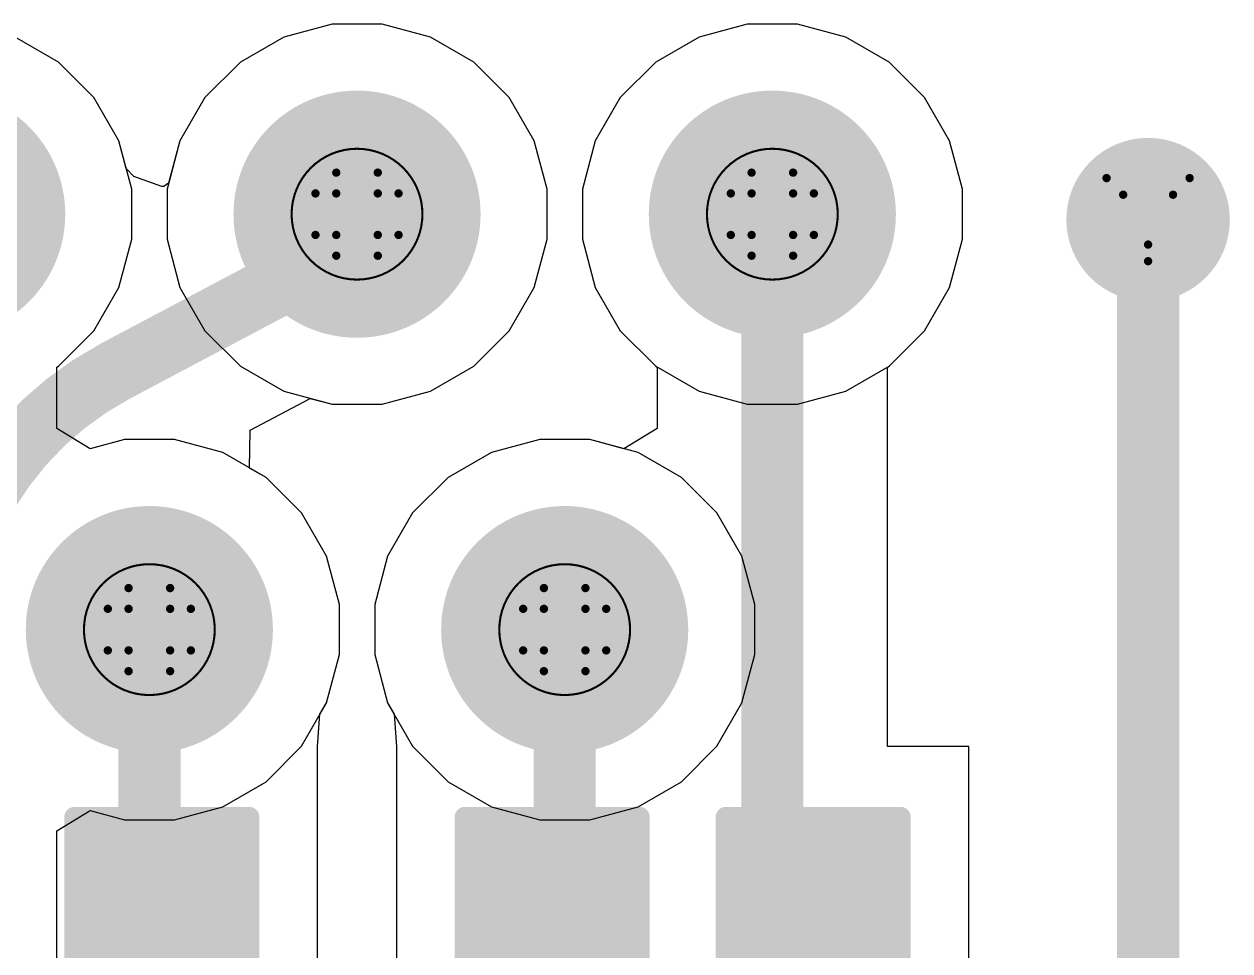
# Model space of a CAD drawing. Header units: inches. Extents: x 0 to 11.4, y 0 to 6.8.
# Drawn here: x 4.7441 to 5.0344, y 2.6878 to 2.9109 of the extents above; entities that cross this region are included whole.
import ezdxf

# ---------------------------------------------------------------- set-up
doc = ezdxf.new("R2010")
doc.units = ezdxf.units.IN
doc.header["$MEASUREMENT"] = 0
for name, color, linetype in [('Bottom Layer', 5, 'Continuous'), ('Bottom Overlay', 54, 'Continuous'), ('Bottom Paste', 16, 'Continuous'), ('Bottom Solder', 6, 'Continuous'), ('Dimension', 6, 'Continuous'), ('Drill Drawing', 1, 'Continuous'), ('Multi-Layer', 9, 'Continuous'), ('Pad Holes', 156, 'Continuous'), ('Top Layer', 1, 'Continuous'), ('Top Solder', 216, 'Continuous'), ('Via Holes', 16, 'Continuous')]:
    doc.layers.add(name, color=color, linetype=linetype)

# ---------------------------------------------------------------- blocks, each defined once
blk = doc.blocks.new('R___0603_B_9')
at = {"layer": 'Bottom Layer'}
for points in [[(-0.045, -0.0175), (-0.045, 0.0175), (-0.015, 0.0175), (-0.015, -0.0175)], [(0.015, -0.0175), (0.015, 0.0175), (0.045, 0.0175), (0.045, -0.0175)]]:
    blk.add_hatch(color=5, dxfattribs=at).paths.add_polyline_path(points)
at = {"layer": 'Bottom Paste'}
for points in [[(-0.045, -0.0175), (-0.045, 0.0175), (-0.015, 0.0175), (-0.015, -0.0175)], [(0.015, -0.0175), (0.015, 0.0175), (0.045, 0.0175), (0.045, -0.0175)]]:
    blk.add_hatch(color=16, dxfattribs=at).paths.add_polyline_path(points)
at = {"layer": 'Bottom Solder'}
for points in [[(-0.049, -0.0215), (-0.049, 0.0215), (-0.011, 0.0215), (-0.011, -0.0215)], [(0.011, -0.0215), (0.011, 0.0215), (0.049, 0.0215), (0.049, -0.0215)]]:
    blk.add_hatch(color=6, dxfattribs=at).paths.add_polyline_path(points)
at = {"layer": 'Bottom Overlay', "const_width": 0.005}
for points in [[(0.048, 0.021), (-0.048, 0.021)], [(-0.048, -0.021), (-0.048, 0.021)], [(0.048, -0.021), (0.048, 0.021)], [(0.048, -0.021), (-0.048, -0.021)]]:
    blk.add_lwpolyline(points, dxfattribs=at)
at = {"layer": 'Bottom Overlay', "const_width": 0.0025}
for points in [[(-0.04925, 0.021, 1), (-0.04675, 0.021, 1)], [(-0.04925, 0.021, 1), (-0.04675, 0.021, 1)], [(0.04675, 0.021, 1), (0.04925, 0.021, 1)], [(0.04675, 0.021, 1), (0.04925, 0.021, 1)], [(-0.04925, -0.021, 1), (-0.04675, -0.021, 1)], [(-0.04925, -0.021, 1), (-0.04675, -0.021, 1)], [(0.04675, -0.021, 1), (0.04925, -0.021, 1)], [(0.04675, -0.021, 1), (0.04925, -0.021, 1)]]:
    blk.add_lwpolyline(points, format="xyb", close=True, dxfattribs=at)
blk = doc.blocks.new('R___0603_B_12')
at = {"layer": 'Bottom Layer'}
for points in [[(-0.045, -0.0175), (-0.045, 0.0175), (-0.015, 0.0175), (-0.015, -0.0175)], [(0.015, -0.0175), (0.015, 0.0175), (0.045, 0.0175), (0.045, -0.0175)]]:
    blk.add_hatch(color=5, dxfattribs=at).paths.add_polyline_path(points)
at = {"layer": 'Bottom Paste'}
for points in [[(-0.045, -0.0175), (-0.045, 0.0175), (-0.015, 0.0175), (-0.015, -0.0175)], [(0.015, -0.0175), (0.015, 0.0175), (0.045, 0.0175), (0.045, -0.0175)]]:
    blk.add_hatch(color=16, dxfattribs=at).paths.add_polyline_path(points)
at = {"layer": 'Bottom Solder'}
for points in [[(-0.049, -0.0215), (-0.049, 0.0215), (-0.011, 0.0215), (-0.011, -0.0215)], [(0.011, -0.0215), (0.011, 0.0215), (0.049, 0.0215), (0.049, -0.0215)]]:
    blk.add_hatch(color=6, dxfattribs=at).paths.add_polyline_path(points)
at = {"layer": 'Bottom Overlay', "const_width": 0.005}
for points in [[(0.048, 0.021), (-0.048, 0.021)], [(-0.048, -0.021), (-0.048, 0.021)], [(0.048, -0.021), (0.048, 0.021)], [(0.048, -0.021), (-0.048, -0.021)]]:
    blk.add_lwpolyline(points, dxfattribs=at)
at = {"layer": 'Bottom Overlay', "const_width": 0.0025}
for points in [[(-0.04925, 0.021, 1), (-0.04675, 0.021, 1)], [(-0.04925, 0.021, 1), (-0.04675, 0.021, 1)], [(0.04675, 0.021, 1), (0.04925, 0.021, 1)], [(0.04675, 0.021, 1), (0.04925, 0.021, 1)], [(-0.04925, -0.021, 1), (-0.04675, -0.021, 1)], [(-0.04925, -0.021, 1), (-0.04675, -0.021, 1)], [(0.04675, -0.021, 1), (0.04925, -0.021, 1)], [(0.04675, -0.021, 1), (0.04925, -0.021, 1)]]:
    blk.add_lwpolyline(points, format="xyb", close=True, dxfattribs=at)
blk = doc.blocks.new('R___0603_B_14')
at = {"layer": 'Bottom Layer'}
for points in [[(-0.045, -0.0175), (-0.045, 0.0175), (-0.015, 0.0175), (-0.015, -0.0175)], [(0.015, -0.0175), (0.015, 0.0175), (0.045, 0.0175), (0.045, -0.0175)]]:
    blk.add_hatch(color=5, dxfattribs=at).paths.add_polyline_path(points)
at = {"layer": 'Bottom Paste'}
for points in [[(-0.045, -0.0175), (-0.045, 0.0175), (-0.015, 0.0175), (-0.015, -0.0175)], [(0.015, -0.0175), (0.015, 0.0175), (0.045, 0.0175), (0.045, -0.0175)]]:
    blk.add_hatch(color=16, dxfattribs=at).paths.add_polyline_path(points)
at = {"layer": 'Bottom Solder'}
for points in [[(-0.049, -0.0215), (-0.049, 0.0215), (-0.011, 0.0215), (-0.011, -0.0215)], [(0.011, -0.0215), (0.011, 0.0215), (0.049, 0.0215), (0.049, -0.0215)]]:
    blk.add_hatch(color=6, dxfattribs=at).paths.add_polyline_path(points)
at = {"layer": 'Bottom Overlay', "const_width": 0.005}
for points in [[(0.048, 0.021), (-0.048, 0.021)], [(-0.048, -0.021), (-0.048, 0.021)], [(0.048, -0.021), (0.048, 0.021)], [(0.048, -0.021), (-0.048, -0.021)]]:
    blk.add_lwpolyline(points, dxfattribs=at)
at = {"layer": 'Bottom Overlay', "const_width": 0.0025}
for points in [[(-0.04925, 0.021, 1), (-0.04675, 0.021, 1)], [(-0.04925, 0.021, 1), (-0.04675, 0.021, 1)], [(0.04675, 0.021, 1), (0.04925, 0.021, 1)], [(0.04675, 0.021, 1), (0.04925, 0.021, 1)], [(-0.04925, -0.021, 1), (-0.04675, -0.021, 1)], [(-0.04925, -0.021, 1), (-0.04675, -0.021, 1)], [(0.04675, -0.021, 1), (0.04925, -0.021, 1)], [(0.04675, -0.021, 1), (0.04925, -0.021, 1)]]:
    blk.add_lwpolyline(points, format="xyb", close=True, dxfattribs=at)
blk = doc.blocks.new('NE8FBV_C5_LED_56')
at = {"layer": 'Bottom Layer'}
h = blk.add_hatch(color=5, dxfattribs=at)
edge = h.paths.add_edge_path()
edge.add_arc((-0.0127952, -0.0535433), 0.025748, 0, 360)
h = blk.add_hatch(color=5, dxfattribs=at)
edge = h.paths.add_edge_path()
edge.add_arc((0.0872048, -0.0535433), 0.025748, 0, 360)
h = blk.add_hatch(color=5, dxfattribs=at)
edge = h.paths.add_edge_path()
edge.add_arc((0.1872048, -0.0535433), 0.025748, 0, 360)
h = blk.add_hatch(color=5, dxfattribs=at)
edge = h.paths.add_edge_path()
edge.add_arc((0.0372048, -0.1535433), 0.025748, 0, 360)
h = blk.add_hatch(color=5, dxfattribs=at)
edge = h.paths.add_edge_path()
edge.add_arc((0.1372048, -0.1535433), 0.025748, 0, 360)
at = {"layer": 'Bottom Solder'}
h = blk.add_hatch(color=6, dxfattribs=at)
edge = h.paths.add_edge_path()
edge.add_arc((-0.0127952, -0.0535433), 0.029748, 0, 360)
h = blk.add_hatch(color=6, dxfattribs=at)
edge = h.paths.add_edge_path()
edge.add_arc((0.0872048, -0.0535433), 0.029748, 0, 360)
h = blk.add_hatch(color=6, dxfattribs=at)
edge = h.paths.add_edge_path()
edge.add_arc((0.1872048, -0.0535433), 0.029748, 0, 360)
h = blk.add_hatch(color=6, dxfattribs=at)
edge = h.paths.add_edge_path()
edge.add_arc((0.0372048, -0.1535433), 0.029748, 0, 360)
h = blk.add_hatch(color=6, dxfattribs=at)
edge = h.paths.add_edge_path()
edge.add_arc((0.1372048, -0.1535433), 0.029748, 0, 360)
at = {"layer": 'Multi-Layer'}
h = blk.add_hatch(color=9, dxfattribs=at)
edge = h.paths.add_edge_path()
edge.add_arc((-0.0127952, -0.0535433), 0.025748, 0, 360)
h = blk.add_hatch(color=9, dxfattribs=at)
edge = h.paths.add_edge_path()
edge.add_arc((0.0872048, -0.0535433), 0.025748, 0, 360)
h = blk.add_hatch(color=9, dxfattribs=at)
edge = h.paths.add_edge_path()
edge.add_arc((0.1872048, -0.0535433), 0.025748, 0, 360)
h = blk.add_hatch(color=9, dxfattribs=at)
edge = h.paths.add_edge_path()
edge.add_arc((0.0372048, -0.1535433), 0.025748, 0, 360)
h = blk.add_hatch(color=9, dxfattribs=at)
edge = h.paths.add_edge_path()
edge.add_arc((0.1372048, -0.1535433), 0.025748, 0, 360)
at = {"layer": 'Pad Holes'}
h = blk.add_hatch(color=7, dxfattribs=at)
edge = h.paths.add_edge_path()
edge.add_arc((0.0872048, -0.0535433), 0.015748, 0, 360)
h = blk.add_hatch(color=7, dxfattribs=at)
edge = h.paths.add_edge_path()
edge.add_arc((0.1872048, -0.0535433), 0.015748, 0, 360)
h = blk.add_hatch(color=7, dxfattribs=at)
edge = h.paths.add_edge_path()
edge.add_arc((0.0372048, -0.1535433), 0.015748, 0, 360)
h = blk.add_hatch(color=7, dxfattribs=at)
edge = h.paths.add_edge_path()
edge.add_arc((0.1372048, -0.1535433), 0.015748, 0, 360)
at = {"layer": 'Top Layer'}
h = blk.add_hatch(color=1, dxfattribs=at)
edge = h.paths.add_edge_path()
edge.add_arc((-0.0127952, -0.0535433), 0.025748, 0, 360)
h = blk.add_hatch(color=1, dxfattribs=at)
edge = h.paths.add_edge_path()
edge.add_arc((0.0872048, -0.0535433), 0.025748, 0, 360)
h = blk.add_hatch(color=1, dxfattribs=at)
edge = h.paths.add_edge_path()
edge.add_arc((0.1872048, -0.0535433), 0.025748, 0, 360)
h = blk.add_hatch(color=1, dxfattribs=at)
edge = h.paths.add_edge_path()
edge.add_arc((0.0372048, -0.1535433), 0.025748, 0, 360)
h = blk.add_hatch(color=1, dxfattribs=at)
edge = h.paths.add_edge_path()
edge.add_arc((0.1372048, -0.1535433), 0.025748, 0, 360)
at = {"layer": 'Top Solder'}
h = blk.add_hatch(color=216, dxfattribs=at)
edge = h.paths.add_edge_path()
edge.add_arc((-0.0127952, -0.0535433), 0.029748, 0, 360)
h = blk.add_hatch(color=216, dxfattribs=at)
edge = h.paths.add_edge_path()
edge.add_arc((0.0872048, -0.0535433), 0.029748, 0, 360)
h = blk.add_hatch(color=216, dxfattribs=at)
edge = h.paths.add_edge_path()
edge.add_arc((0.1872048, -0.0535433), 0.029748, 0, 360)
h = blk.add_hatch(color=216, dxfattribs=at)
edge = h.paths.add_edge_path()
edge.add_arc((0.0372048, -0.1535433), 0.029748, 0, 360)
h = blk.add_hatch(color=216, dxfattribs=at)
edge = h.paths.add_edge_path()
edge.add_arc((0.1372048, -0.1535433), 0.029748, 0, 360)

msp = doc.modelspace()

# ---------------------------------------------------------------- hatches: boundary and pattern name
at = {"layer": 'Bottom Layer'}
h = msp.add_hatch(color=5, dxfattribs=at)
edge = h.paths.add_edge_path()
edge.add_arc((5.0146842, 2.8638425), 0.019685, 0, 360)
at = {"layer": 'Top Layer'}
h = msp.add_hatch(color=1, dxfattribs=at)
edge = h.paths.add_edge_path()
edge.add_arc((5.0146842, 2.8638425), 0.019685, 0, 360)
at = {"layer": 'Via Holes'}
h = msp.add_hatch(color=7, dxfattribs=at)
edge = h.paths.add_edge_path()
edge.add_arc((5.0146842, 2.8638425), 0.011811, 0, 360)

# ---------------------------------------------------------------- linework, layer by layer
at = {"layer": 'Bottom Layer'}
for p, q in [((4.8181898, 2.9109055), (4.8065545, 2.9077879)), ((4.8302354, 2.9109055), (4.8181898, 2.9109055)), ((4.8418707, 2.9077879), (4.8302354, 2.9109055)), ((4.9181898, 2.9109055), (4.9065545, 2.9077879)), ((4.9302354, 2.9109055), (4.9181898, 2.9109055)), ((4.9418707, 2.9077879), (4.9302354, 2.9109055)), ((4.7523026, 2.901765), (4.7418707, 2.9077879)), ((4.8065545, 2.9077879), (4.7961226, 2.901765)), ((4.8523026, 2.901765), (4.8418707, 2.9077879)), ((4.9065545, 2.9077879), (4.8961226, 2.901765)), ((4.9523026, 2.901765), (4.9418707, 2.9077879)), ((4.7608201, 2.8932475), (4.7523026, 2.901765)), ((4.7961226, 2.901765), (4.7876051, 2.8932475)), ((4.8608201, 2.8932475), (4.8523026, 2.901765)), ((4.8961226, 2.901765), (4.8876051, 2.8932475)), ((4.9608201, 2.8932475), (4.9523026, 2.901765)), ((4.766843, 2.8828156), (4.7608201, 2.8932475)), ((4.7876051, 2.8932475), (4.7815822, 2.8828156)), ((4.866843, 2.8828156), (4.8608201, 2.8932475)), ((4.8876051, 2.8932475), (4.8815822, 2.8828156)), ((4.966843, 2.8828156), (4.9608201, 2.8932475)), ((4.7699606, 2.8711803), (4.766843, 2.8828156)), ((4.7815822, 2.8828156), (4.7784646, 2.8711803)), ((4.8699606, 2.8711803), (4.866843, 2.8828156)), ((4.8815822, 2.8828156), (4.8784646, 2.8711803)), ((4.9699606, 2.8711803), (4.966843, 2.8828156)), ((4.7699606, 2.8591347), (4.7699606, 2.8711803)), ((4.7784646, 2.8711803), (4.7784646, 2.8591347)), ((4.8699606, 2.8591347), (4.8699606, 2.8711803)), ((4.8784646, 2.8711803), (4.8784646, 2.8591347)), ((4.9699606, 2.8591347), (4.9699606, 2.8711803)), ((4.766843, 2.8474994), (4.7699606, 2.8591347)), ((4.7784646, 2.8591347), (4.7815822, 2.8474994)), ((4.866843, 2.8474994), (4.8699606, 2.8591347)), ((4.8784646, 2.8591347), (4.8815822, 2.8474994)), ((4.966843, 2.8474994), (4.9699606, 2.8591347)), ((4.7608201, 2.8370675), (4.766843, 2.8474994)), ((4.7815822, 2.8474994), (4.7876051, 2.8370675)), ((4.8608201, 2.8370675), (4.866843, 2.8474994)), ((4.8815822, 2.8474994), (4.8876051, 2.8370675)), ((4.9608201, 2.8370675), (4.966843, 2.8474994)), ((4.7523026, 2.82855), (4.7608201, 2.8370675)), ((4.7876051, 2.8370675), (4.7961226, 2.82855)), ((4.8523026, 2.82855), (4.8608201, 2.8370675)), ((4.8876051, 2.8370675), (4.8961226, 2.82855)), ((4.9523026, 2.82855), (4.9608201, 2.8370675)), ((4.7519499, 2.8283464), (4.7523026, 2.82855)), ((4.7519499, 2.8135709), (4.7519499, 2.8283464)), ((4.7961226, 2.82855), (4.8065545, 2.8225271)), ((4.8418707, 2.8225271), (4.8523026, 2.82855)), ((4.8961226, 2.82855), (4.8964753, 2.8283464)), ((4.8964753, 2.8283464), (4.8964753, 2.8135709)), ((4.9519499, 2.8283464), (4.9523026, 2.82855)), ((4.9519499, 2.737), (4.9519499, 2.8283464)), ((4.8065545, 2.8225271), (4.8181898, 2.8194095)), ((4.8302354, 2.8194095), (4.8418707, 2.8225271)), ((4.8181898, 2.8194095), (4.8302354, 2.8194095)), ((4.75995, 2.8086977), (4.7519499, 2.8135709)), ((4.8964753, 2.8135709), (4.8884752, 2.8086977)), ((4.7681898, 2.8109055), (4.75995, 2.8086977)), ((4.7802354, 2.8109055), (4.7681898, 2.8109055)), ((4.7918707, 2.8077879), (4.7802354, 2.8109055)), ((4.8681898, 2.8109055), (4.8565545, 2.8077879)), ((4.8802354, 2.8109055), (4.8681898, 2.8109055)), ((4.8884752, 2.8086977), (4.8802354, 2.8109055)), ((4.8023026, 2.801765), (4.7918707, 2.8077879)), ((4.8565545, 2.8077879), (4.8461226, 2.801765)), ((4.8108201, 2.7932475), (4.8023026, 2.801765)), ((4.8461226, 2.801765), (4.8376051, 2.7932475)), ((4.816843, 2.7828156), (4.8108201, 2.7932475)), ((4.8376051, 2.7932475), (4.8315822, 2.7828156)), ((4.8199606, 2.7711803), (4.816843, 2.7828156)), ((4.8315822, 2.7828156), (4.8284646, 2.7711803)), ((4.8199606, 2.7591347), (4.8199606, 2.7711803)), ((4.8284646, 2.7711803), (4.8284646, 2.7591347)), ((4.816843, 2.7474994), (4.8199606, 2.7591347)), ((4.8284646, 2.7591347), (4.8315822, 2.7474994)), ((4.8152673, 2.7447703), (4.816843, 2.7474994)), ((4.8315822, 2.7474994), (4.8331579, 2.7447703)), ((4.8147127, 2.737), (4.8152673, 2.7447703)), ((4.8331579, 2.7447703), (4.8337125, 2.737)), ((4.8147126, 2.7369998), (4.8147128, 2.737)), ((4.8147126, 2.667), (4.8147126, 2.7369998)), ((4.8147128, 2.737), (4.8147127, 2.737)), ((4.8337125, 2.737), (4.8337124, 2.7369999)), ((4.8337124, 2.7369999), (4.8337126, 2.7369998)), ((4.8337126, 2.7369998), (4.8337126, 2.667)), ((4.9715551, 2.737), (4.9519499, 2.737)), ((4.9715551, 2.667), (4.9715551, 2.737))]:
    msp.add_line(p, q, dxfattribs=at)
at = {"layer": 'Bottom Layer', "const_width": 0.015}
for points in [[(4.9242126, 2.7118425), (4.9242126, 2.8651575)], [(5.0146842, 2.6449999), (5.0146842, 2.8638425)], [(4.7742126, 2.705), (4.7742126, 2.7651575)], [(4.8742126, 2.705), (4.8742126, 2.7651575)], [(4.9242126, 2.7118425), (4.9340551, 2.702)], [(4.7742126, 2.705), (4.7772126, 2.702)], [(4.8712126, 2.702), (4.8742126, 2.705)]]:
    msp.add_lwpolyline(points, dxfattribs=at)
at = {"layer": 'Bottom Layer', "const_width": 0.0075}
for points in [[(4.9204626, 2.8651575, 1), (4.9279626, 2.8651575, 1)], [(5.0109342, 2.8638425, 1), (5.0184342, 2.8638425, 1)], [(4.7704626, 2.7651575, 1), (4.7779626, 2.7651575, 1)], [(4.8704626, 2.7651575, 1), (4.8779626, 2.7651575, 1)], [(4.9204626, 2.7118425, 1), (4.9279626, 2.7118425, 1)], [(4.9204626, 2.7118425, 1), (4.9279626, 2.7118425, 1)], [(4.7704626, 2.705, 1), (4.7779626, 2.705, 1)], [(4.7704626, 2.705, 1), (4.7779626, 2.705, 1)], [(4.8704626, 2.705, 1), (4.8779626, 2.705, 1)], [(4.8704626, 2.705, 1), (4.8779626, 2.705, 1)], [(4.7734626, 2.702, 1), (4.7809626, 2.702, 1)], [(4.8674626, 2.702, 1), (4.8749626, 2.702, 1)], [(4.9303051, 2.702, 1), (4.9378051, 2.702, 1)]]:
    msp.add_lwpolyline(points, format="xyb", close=True, dxfattribs=at)
at = {"layer": 'Dimension'}
for points, const_width in [([(4.8399606, 2.8651575, 1), (4.8084646, 2.8651575, 1)], 0.0005), ([(4.9399606, 2.8651575, 1), (4.9084646, 2.8651575, 1)], 0.0005), ([(4.8083396, 2.8651575, 1), (4.8085896, 2.8651575, 1)], 0.00025), ([(4.8398356, 2.8651575, 1), (4.8400856, 2.8651575, 1)], 0.00025), ([(4.9083396, 2.8651575, 1), (4.9085896, 2.8651575, 1)], 0.00025), ([(4.9398356, 2.8651575, 1), (4.9400856, 2.8651575, 1)], 0.00025), ([(4.7899606, 2.7651575, 1), (4.7584646, 2.7651575, 1)], 0.0005), ([(4.8899606, 2.7651575, 1), (4.8584646, 2.7651575, 1)], 0.0005), ([(4.7583396, 2.7651575, 1), (4.7585896, 2.7651575, 1)], 0.00025), ([(4.7898356, 2.7651575, 1), (4.7900856, 2.7651575, 1)], 0.00025), ([(4.8583396, 2.7651575, 1), (4.8585896, 2.7651575, 1)], 0.00025), ([(4.8898356, 2.7651575, 1), (4.8900856, 2.7651575, 1)], 0.00025)]:
    msp.add_lwpolyline(points, format="xyb", close=True, dxfattribs=dict(at, const_width=const_width))
at = {"layer": 'Drill Drawing', "const_width": 0.002}
for points in [[(4.8192126, 2.8701575), (4.8192126, 2.8751575)], [(4.8192126, 2.8751575), (4.8292126, 2.8751575)], [(4.8292126, 2.8701575), (4.8292126, 2.8751575)], [(4.9192126, 2.8701575), (4.9192126, 2.8751575)], [(4.9192126, 2.8751575), (4.9292126, 2.8751575)], [(4.9292126, 2.8701575), (4.9292126, 2.8751575)], [(5.0046842, 2.8738425), (5.0246842, 2.8738425)], [(5.0046842, 2.8738425), (5.0146842, 2.8538425)], [(5.0146842, 2.8538425), (5.0246842, 2.8738425)], [(4.8142126, 2.8601575), (4.8142126, 2.8701575)], [(4.8142126, 2.8701575), (4.8192126, 2.8701575)], [(4.8292126, 2.8701575), (4.8342126, 2.8701575)], [(4.8342126, 2.8601575), (4.8342126, 2.8701575)], [(4.9142126, 2.8601575), (4.9142126, 2.8701575)], [(4.9142126, 2.8701575), (4.9192126, 2.8701575)], [(4.9292126, 2.8701575), (4.9342126, 2.8701575)], [(4.9342126, 2.8601575), (4.9342126, 2.8701575)], [(5.0086842, 2.8698425), (5.0206842, 2.8698425)], [(5.0086842, 2.8698425), (5.0146842, 2.8578425)], [(5.0146842, 2.8578425), (5.0206842, 2.8698425)], [(4.8142126, 2.8601575), (4.8192126, 2.8601575)], [(4.8192126, 2.8551575), (4.8192126, 2.8601575)], [(4.8292126, 2.8601575), (4.8342126, 2.8601575)], [(4.8292126, 2.8551575), (4.8292126, 2.8601575)], [(4.9142126, 2.8601575), (4.9192126, 2.8601575)], [(4.9192126, 2.8551575), (4.9192126, 2.8601575)], [(4.9292126, 2.8601575), (4.9342126, 2.8601575)], [(4.9292126, 2.8551575), (4.9292126, 2.8601575)], [(4.8192126, 2.8551575), (4.8292126, 2.8551575)], [(4.9192126, 2.8551575), (4.9292126, 2.8551575)], [(4.7692126, 2.7701575), (4.7692126, 2.7751575)], [(4.7692126, 2.7751575), (4.7792126, 2.7751575)], [(4.7792126, 2.7701575), (4.7792126, 2.7751575)], [(4.8692126, 2.7701575), (4.8692126, 2.7751575)], [(4.8692126, 2.7751575), (4.8792126, 2.7751575)], [(4.8792126, 2.7701575), (4.8792126, 2.7751575)], [(4.7642126, 2.7601575), (4.7642126, 2.7701575)], [(4.7642126, 2.7701575), (4.7692126, 2.7701575)], [(4.7792126, 2.7701575), (4.7842126, 2.7701575)], [(4.7842126, 2.7601575), (4.7842126, 2.7701575)], [(4.8642126, 2.7601575), (4.8642126, 2.7701575)], [(4.8642126, 2.7701575), (4.8692126, 2.7701575)], [(4.8792126, 2.7701575), (4.8842126, 2.7701575)], [(4.8842126, 2.7601575), (4.8842126, 2.7701575)], [(4.7642126, 2.7601575), (4.7692126, 2.7601575)], [(4.7692126, 2.7551575), (4.7692126, 2.7601575)], [(4.7792126, 2.7601575), (4.7842126, 2.7601575)], [(4.7792126, 2.7551575), (4.7792126, 2.7601575)], [(4.8642126, 2.7601575), (4.8692126, 2.7601575)], [(4.8692126, 2.7551575), (4.8692126, 2.7601575)], [(4.8792126, 2.7601575), (4.8842126, 2.7601575)], [(4.8792126, 2.7551575), (4.8792126, 2.7601575)], [(4.7692126, 2.7551575), (4.7792126, 2.7551575)], [(4.8692126, 2.7551575), (4.8792126, 2.7551575)]]:
    msp.add_lwpolyline(points, dxfattribs=at)
at = {"layer": 'Drill Drawing', "const_width": 0.001}
for points in [[(4.8187126, 2.8751575, 1), (4.8197126, 2.8751575, 1)], [(4.8187126, 2.8751575, 1), (4.8197126, 2.8751575, 1)], [(4.8287126, 2.8751575, 1), (4.8297126, 2.8751575, 1)], [(4.8287126, 2.8751575, 1), (4.8297126, 2.8751575, 1)], [(4.9187126, 2.8751575, 1), (4.9197126, 2.8751575, 1)], [(4.9187126, 2.8751575, 1), (4.9197126, 2.8751575, 1)], [(4.9287126, 2.8751575, 1), (4.9297126, 2.8751575, 1)], [(4.9287126, 2.8751575, 1), (4.9297126, 2.8751575, 1)], [(5.0041842, 2.8738425, 1), (5.0051842, 2.8738425, 1)], [(5.0041842, 2.8738425, 1), (5.0051842, 2.8738425, 1)], [(5.0241842, 2.8738425, 1), (5.0251842, 2.8738425, 1)], [(5.0241842, 2.8738425, 1), (5.0251842, 2.8738425, 1)], [(4.8137126, 2.8701575, 1), (4.8147126, 2.8701575, 1)], [(4.8137126, 2.8701575, 1), (4.8147126, 2.8701575, 1)], [(4.8187126, 2.8701575, 1), (4.8197126, 2.8701575, 1)], [(4.8187126, 2.8701575, 1), (4.8197126, 2.8701575, 1)], [(4.8287126, 2.8701575, 1), (4.8297126, 2.8701575, 1)], [(4.8287126, 2.8701575, 1), (4.8297126, 2.8701575, 1)], [(4.8337126, 2.8701575, 1), (4.8347126, 2.8701575, 1)], [(4.8337126, 2.8701575, 1), (4.8347126, 2.8701575, 1)], [(4.9137126, 2.8701575, 1), (4.9147126, 2.8701575, 1)], [(4.9137126, 2.8701575, 1), (4.9147126, 2.8701575, 1)], [(4.9187126, 2.8701575, 1), (4.9197126, 2.8701575, 1)], [(4.9187126, 2.8701575, 1), (4.9197126, 2.8701575, 1)], [(4.9287126, 2.8701575, 1), (4.9297126, 2.8701575, 1)], [(4.9287126, 2.8701575, 1), (4.9297126, 2.8701575, 1)], [(4.9337126, 2.8701575, 1), (4.9347126, 2.8701575, 1)], [(4.9337126, 2.8701575, 1), (4.9347126, 2.8701575, 1)], [(5.0081842, 2.8698425, 1), (5.0091842, 2.8698425, 1)], [(5.0081842, 2.8698425, 1), (5.0091842, 2.8698425, 1)], [(5.0201842, 2.8698425, 1), (5.0211842, 2.8698425, 1)], [(5.0201842, 2.8698425, 1), (5.0211842, 2.8698425, 1)], [(4.8137126, 2.8601575, 1), (4.8147126, 2.8601575, 1)], [(4.8137126, 2.8601575, 1), (4.8147126, 2.8601575, 1)], [(4.8187126, 2.8601575, 1), (4.8197126, 2.8601575, 1)], [(4.8187126, 2.8601575, 1), (4.8197126, 2.8601575, 1)], [(4.8287126, 2.8601575, 1), (4.8297126, 2.8601575, 1)], [(4.8287126, 2.8601575, 1), (4.8297126, 2.8601575, 1)], [(4.8337126, 2.8601575, 1), (4.8347126, 2.8601575, 1)], [(4.8337126, 2.8601575, 1), (4.8347126, 2.8601575, 1)], [(4.9137126, 2.8601575, 1), (4.9147126, 2.8601575, 1)], [(4.9137126, 2.8601575, 1), (4.9147126, 2.8601575, 1)], [(4.9187126, 2.8601575, 1), (4.9197126, 2.8601575, 1)], [(4.9187126, 2.8601575, 1), (4.9197126, 2.8601575, 1)], [(4.9287126, 2.8601575, 1), (4.9297126, 2.8601575, 1)], [(4.9287126, 2.8601575, 1), (4.9297126, 2.8601575, 1)], [(4.9337126, 2.8601575, 1), (4.9347126, 2.8601575, 1)], [(4.9337126, 2.8601575, 1), (4.9347126, 2.8601575, 1)], [(5.0141842, 2.8578425, 1), (5.0151842, 2.8578425, 1)], [(5.0141842, 2.8578425, 1), (5.0151842, 2.8578425, 1)], [(4.8187126, 2.8551575, 1), (4.8197126, 2.8551575, 1)], [(4.8187126, 2.8551575, 1), (4.8197126, 2.8551575, 1)], [(4.8287126, 2.8551575, 1), (4.8297126, 2.8551575, 1)], [(4.8287126, 2.8551575, 1), (4.8297126, 2.8551575, 1)], [(4.9187126, 2.8551575, 1), (4.9197126, 2.8551575, 1)], [(4.9187126, 2.8551575, 1), (4.9197126, 2.8551575, 1)], [(4.9287126, 2.8551575, 1), (4.9297126, 2.8551575, 1)], [(4.9287126, 2.8551575, 1), (4.9297126, 2.8551575, 1)], [(5.0141842, 2.8538425, 1), (5.0151842, 2.8538425, 1)], [(5.0141842, 2.8538425, 1), (5.0151842, 2.8538425, 1)], [(4.7687126, 2.7751575, 1), (4.7697126, 2.7751575, 1)], [(4.7687126, 2.7751575, 1), (4.7697126, 2.7751575, 1)], [(4.7787126, 2.7751575, 1), (4.7797126, 2.7751575, 1)], [(4.7787126, 2.7751575, 1), (4.7797126, 2.7751575, 1)], [(4.8687126, 2.7751575, 1), (4.8697126, 2.7751575, 1)], [(4.8687126, 2.7751575, 1), (4.8697126, 2.7751575, 1)], [(4.8787126, 2.7751575, 1), (4.8797126, 2.7751575, 1)], [(4.8787126, 2.7751575, 1), (4.8797126, 2.7751575, 1)], [(4.7637126, 2.7701575, 1), (4.7647126, 2.7701575, 1)], [(4.7637126, 2.7701575, 1), (4.7647126, 2.7701575, 1)], [(4.7687126, 2.7701575, 1), (4.7697126, 2.7701575, 1)], [(4.7687126, 2.7701575, 1), (4.7697126, 2.7701575, 1)], [(4.7787126, 2.7701575, 1), (4.7797126, 2.7701575, 1)], [(4.7787126, 2.7701575, 1), (4.7797126, 2.7701575, 1)], [(4.7837126, 2.7701575, 1), (4.7847126, 2.7701575, 1)], [(4.7837126, 2.7701575, 1), (4.7847126, 2.7701575, 1)], [(4.8637126, 2.7701575, 1), (4.8647126, 2.7701575, 1)], [(4.8637126, 2.7701575, 1), (4.8647126, 2.7701575, 1)], [(4.8687126, 2.7701575, 1), (4.8697126, 2.7701575, 1)], [(4.8687126, 2.7701575, 1), (4.8697126, 2.7701575, 1)], [(4.8787126, 2.7701575, 1), (4.8797126, 2.7701575, 1)], [(4.8787126, 2.7701575, 1), (4.8797126, 2.7701575, 1)], [(4.8837126, 2.7701575, 1), (4.8847126, 2.7701575, 1)], [(4.8837126, 2.7701575, 1), (4.8847126, 2.7701575, 1)], [(4.7637126, 2.7601575, 1), (4.7647126, 2.7601575, 1)], [(4.7637126, 2.7601575, 1), (4.7647126, 2.7601575, 1)], [(4.7687126, 2.7601575, 1), (4.7697126, 2.7601575, 1)], [(4.7687126, 2.7601575, 1), (4.7697126, 2.7601575, 1)], [(4.7787126, 2.7601575, 1), (4.7797126, 2.7601575, 1)], [(4.7787126, 2.7601575, 1), (4.7797126, 2.7601575, 1)], [(4.7837126, 2.7601575, 1), (4.7847126, 2.7601575, 1)], [(4.7837126, 2.7601575, 1), (4.7847126, 2.7601575, 1)], [(4.8637126, 2.7601575, 1), (4.8647126, 2.7601575, 1)], [(4.8637126, 2.7601575, 1), (4.8647126, 2.7601575, 1)], [(4.8687126, 2.7601575, 1), (4.8697126, 2.7601575, 1)], [(4.8687126, 2.7601575, 1), (4.8697126, 2.7601575, 1)], [(4.8787126, 2.7601575, 1), (4.8797126, 2.7601575, 1)], [(4.8787126, 2.7601575, 1), (4.8797126, 2.7601575, 1)], [(4.8837126, 2.7601575, 1), (4.8847126, 2.7601575, 1)], [(4.8837126, 2.7601575, 1), (4.8847126, 2.7601575, 1)], [(4.7687126, 2.7551575, 1), (4.7697126, 2.7551575, 1)], [(4.7687126, 2.7551575, 1), (4.7697126, 2.7551575, 1)], [(4.7787126, 2.7551575, 1), (4.7797126, 2.7551575, 1)], [(4.7787126, 2.7551575, 1), (4.7797126, 2.7551575, 1)], [(4.8687126, 2.7551575, 1), (4.8697126, 2.7551575, 1)], [(4.8687126, 2.7551575, 1), (4.8697126, 2.7551575, 1)], [(4.8787126, 2.7551575, 1), (4.8797126, 2.7551575, 1)], [(4.8787126, 2.7551575, 1), (4.8797126, 2.7551575, 1)]]:
    msp.add_lwpolyline(points, format="xyb", close=True, dxfattribs=at)
at = {"layer": 'Top Layer'}
for p, q in [((4.8181898, 2.9109055), (4.8065545, 2.9077879)), ((4.8302354, 2.9109055), (4.8181898, 2.9109055)), ((4.8418707, 2.9077879), (4.8302354, 2.9109055)), ((4.9181898, 2.9109055), (4.9065545, 2.9077879)), ((4.9302354, 2.9109055), (4.9181898, 2.9109055)), ((4.9418707, 2.9077879), (4.9302354, 2.9109055)), ((4.7523026, 2.901765), (4.7418707, 2.9077879)), ((4.8065545, 2.9077879), (4.7961226, 2.901765)), ((4.8523026, 2.901765), (4.8418707, 2.9077879)), ((4.9065545, 2.9077879), (4.8961226, 2.901765)), ((4.9523026, 2.901765), (4.9418707, 2.9077879)), ((4.7608201, 2.8932475), (4.7523026, 2.901765)), ((4.7961226, 2.901765), (4.7876051, 2.8932475)), ((4.8608201, 2.8932475), (4.8523026, 2.901765)), ((4.8961226, 2.901765), (4.8876051, 2.8932475)), ((4.9608201, 2.8932475), (4.9523026, 2.901765)), ((4.766843, 2.8828156), (4.7608201, 2.8932475)), ((4.7876051, 2.8932475), (4.7815822, 2.8828156)), ((4.866843, 2.8828156), (4.8608201, 2.8932475)), ((4.8876051, 2.8932475), (4.8815822, 2.8828156)), ((4.966843, 2.8828156), (4.9608201, 2.8932475)), ((4.768628, 2.8761536), (4.766843, 2.8828156)), ((4.7815822, 2.8828156), (4.7788466, 2.8726061)), ((4.8699606, 2.8711803), (4.866843, 2.8828156)), ((4.8815822, 2.8828156), (4.8784646, 2.8711803)), ((4.9699606, 2.8711803), (4.966843, 2.8828156)), ((4.7704815, 2.8741895), (4.768628, 2.8761536)), ((4.777216, 2.8717976), (4.7704815, 2.8741895)), ((4.7776883, 2.8718377), (4.777216, 2.8717976)), ((4.7788466, 2.8726061), (4.7776883, 2.8718377)), ((4.8699606, 2.8591347), (4.8699606, 2.8711803)), ((4.8784646, 2.8711803), (4.8784646, 2.8591347)), ((4.9699606, 2.8591347), (4.9699606, 2.8711803)), ((4.866843, 2.8474994), (4.8699606, 2.8591347)), ((4.8784646, 2.8591347), (4.8815822, 2.8474994)), ((4.966843, 2.8474994), (4.9699606, 2.8591347)), ((4.8608201, 2.8370675), (4.866843, 2.8474994)), ((4.8815822, 2.8474994), (4.8876051, 2.8370675)), ((4.9608201, 2.8370675), (4.966843, 2.8474994)), ((4.8523026, 2.82855), (4.8608201, 2.8370675)), ((4.8876051, 2.8370675), (4.8961226, 2.82855)), ((4.9523026, 2.82855), (4.9608201, 2.8370675)), ((4.8418707, 2.8225271), (4.8523026, 2.82855)), ((4.8961226, 2.82855), (4.9065545, 2.8225271)), ((4.9418707, 2.8225271), (4.9523026, 2.82855)), ((4.8302354, 2.8194095), (4.8418707, 2.8225271)), ((4.9065545, 2.8225271), (4.9181898, 2.8194095)), ((4.9302354, 2.8194095), (4.9418707, 2.8225271)), ((4.7984978, 2.8131994), (4.8128942, 2.8208284)), ((4.8128942, 2.8208284), (4.8181898, 2.8194095)), ((4.8181898, 2.8194095), (4.8302354, 2.8194095)), ((4.9181898, 2.8194095), (4.9302354, 2.8194095)), ((4.7983318, 2.8040575), (4.7984978, 2.8131994)), ((4.8681898, 2.8109055), (4.8565545, 2.8077879)), ((4.8802354, 2.8109055), (4.8681898, 2.8109055)), ((4.8918707, 2.8077879), (4.8802354, 2.8109055)), ((4.8565545, 2.8077879), (4.8461226, 2.801765)), ((4.9023026, 2.801765), (4.8918707, 2.8077879)), ((4.8023026, 2.801765), (4.7983318, 2.8040575)), ((4.8108201, 2.7932475), (4.8023026, 2.801765)), ((4.8461226, 2.801765), (4.8376051, 2.7932475)), ((4.9108201, 2.7932475), (4.9023026, 2.801765)), ((4.816843, 2.7828156), (4.8108201, 2.7932475)), ((4.8376051, 2.7932475), (4.8315822, 2.7828156)), ((4.916843, 2.7828156), (4.9108201, 2.7932475)), ((4.8199606, 2.7711803), (4.816843, 2.7828156)), ((4.8315822, 2.7828156), (4.8284646, 2.7711803)), ((4.9199606, 2.7711803), (4.916843, 2.7828156)), ((4.8199606, 2.7591347), (4.8199606, 2.7711803)), ((4.8284646, 2.7711803), (4.8284646, 2.7591347)), ((4.9199606, 2.7591347), (4.9199606, 2.7711803)), ((4.816843, 2.7474994), (4.8199606, 2.7591347)), ((4.8284646, 2.7591347), (4.8315822, 2.7474994)), ((4.916843, 2.7474994), (4.9199606, 2.7591347)), ((4.8108201, 2.7370675), (4.816843, 2.7474994)), ((4.8315822, 2.7474994), (4.8376051, 2.7370675)), ((4.9108201, 2.7370675), (4.916843, 2.7474994)), ((4.8023026, 2.72855), (4.8108201, 2.7370675)), ((4.8376051, 2.7370675), (4.8461226, 2.72855)), ((4.9023026, 2.72855), (4.9108201, 2.7370675)), ((4.7918707, 2.7225271), (4.8023026, 2.72855)), ((4.8461226, 2.72855), (4.8565545, 2.7225271)), ((4.8918707, 2.7225271), (4.9023026, 2.72855)), ((4.7519499, 2.7167441), (4.75995, 2.7216173)), ((4.75995, 2.7216173), (4.7681898, 2.7194095)), ((4.7802354, 2.7194095), (4.7918707, 2.7225271)), ((4.8565545, 2.7225271), (4.8681898, 2.7194095)), ((4.8802354, 2.7194095), (4.8918707, 2.7225271)), ((4.7681898, 2.7194095), (4.7802354, 2.7194095)), ((4.8681898, 2.7194095), (4.8802354, 2.7194095)), ((4.7519499, 2.6502608), (4.7519499, 2.7167441))]:
    msp.add_line(p, q, dxfattribs=at)
at = {"layer": 'Top Layer', "const_width": 0.015}
for points in [[(4.8223951, 2.8592424), (4.8242126, 2.8651575)], [(4.8181658, 2.8550131), (4.8223951, 2.8592424)], [(4.7660172, 2.8273784), (4.8181658, 2.8550131)]]:
    msp.add_lwpolyline(points, dxfattribs=at)
at = {"layer": 'Top Layer', "const_width": 0.0075}
for points in [[(4.8204626, 2.8651575, 1), (4.8279626, 2.8651575, 1)], [(4.8186451, 2.8592424, 1), (4.8261451, 2.8592424, 1)], [(4.8186451, 2.8592424, 1), (4.8261451, 2.8592424, 1)], [(4.8144158, 2.8550131, 1), (4.8219158, 2.8550131, 1)], [(4.8144158, 2.8550131, 1), (4.8219158, 2.8550131, 1)], [(4.7622575, 2.8273732, 1), (4.7697575, 2.8273732, 1)], [(4.7622575, 2.8273732, 1), (4.7697575, 2.8273732, 1)], [(4.7622672, 2.8273784, 1), (4.7697672, 2.8273784, 1)], [(4.7622672, 2.8273784, 1), (4.7697672, 2.8273784, 1)]]:
    msp.add_lwpolyline(points, format="xyb", close=True, dxfattribs=at)
at = {"layer": 'Top Layer', "const_width": 0.015}
for points in [[(4.7242125, 2.7575961, -0.2782345195014339), (4.7660075, 2.8273732)], [(4.7660075, 2.8273732, -3.49433129932e-05), (4.7660172, 2.8273784)]]:
    msp.add_lwpolyline(points, format="xyb", dxfattribs=at)

# ---------------------------------------------------------------- block references
msp.add_blockref('NE8FBV_C5_LED_56', (4.7370078, 2.9187008))
at = {"rotation": 270}
for name, p in [('R___0603_B_14', (4.7772126, 2.672)), ('R___0603_B_12', (4.8712126, 2.672)), ('R___0603_B_9', (4.9340551, 2.672))]:
    msp.add_blockref(name, p, dxfattribs=at)

doc.saveas('drawing.dxf')
